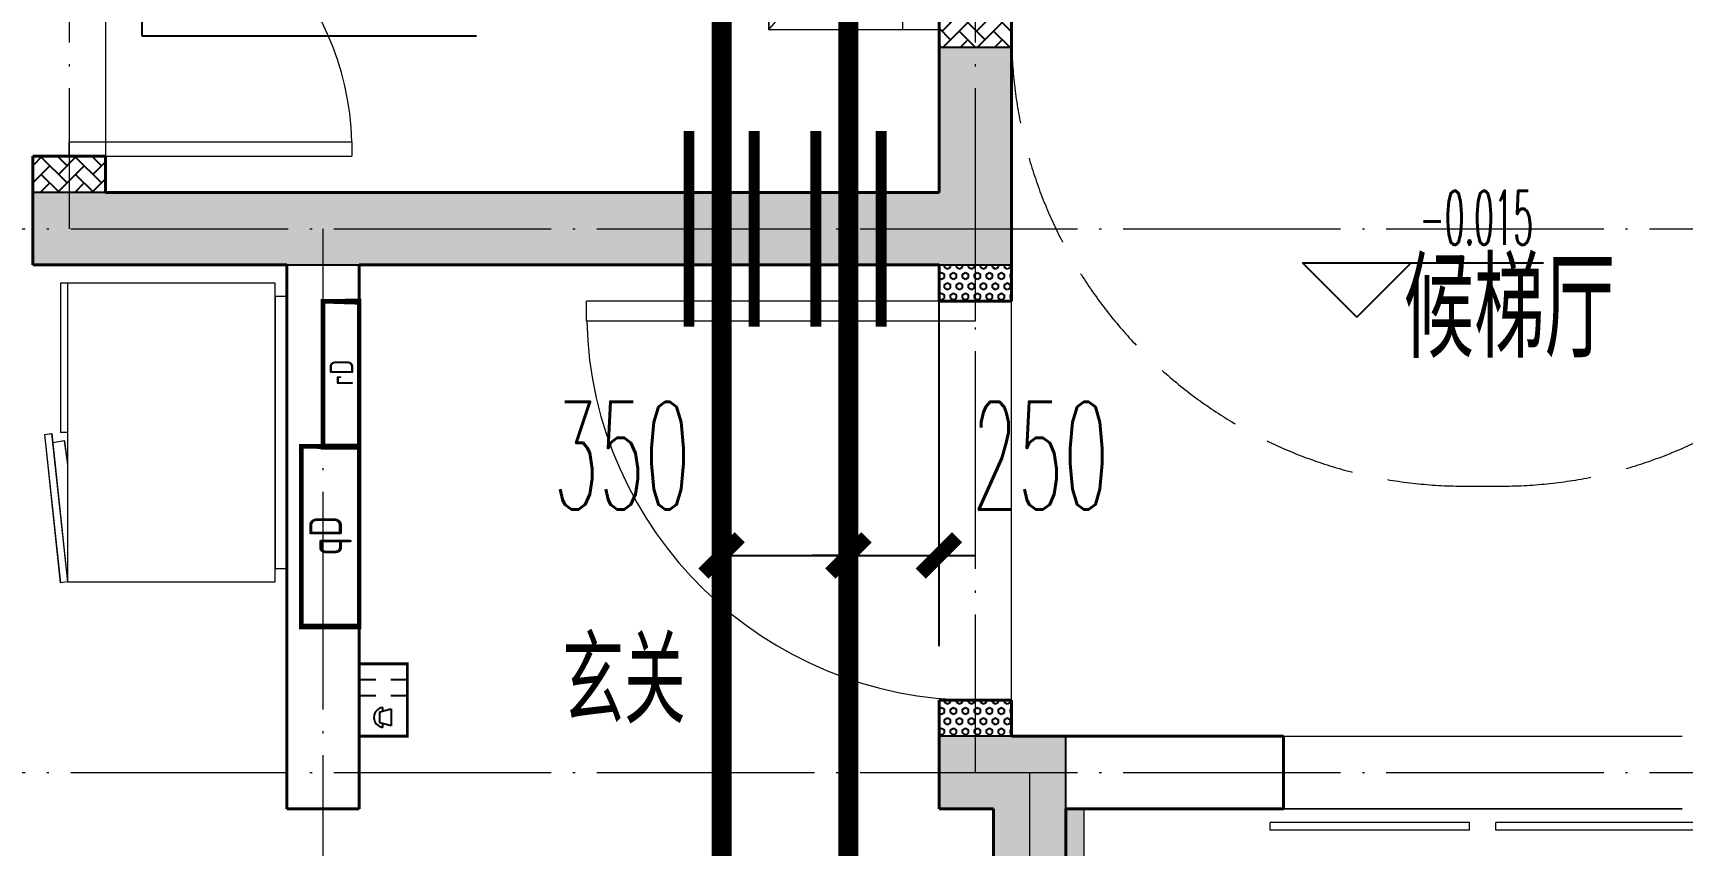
# Model space of a CAD drawing. Extents: x 27938 to 650306, y -92720 to 1524912.
# Drawn here: x 309217 to 313767, y 679357 to 681597 of the extents above; entities that cross this region are included whole.
import ezdxf
from ezdxf.enums import TextEntityAlignment as Align

# ---------------------------------------------------------------- set-up
doc = ezdxf.new("R2010")
doc.units = 0
doc.header["$LTSCALE"] = 1000
doc.header["$MEASUREMENT"] = 0
doc.linetypes.add('DASH', pattern=[0.35, 0.25, -0.1])
doc.linetypes.add('DOTE', pattern=[2.4200000000000004, 2, -0.2, 0.02, -0.2])
for name, color, linetype in [('AH-FURNITURE', 1, 'Continuous'), ('COLUMN', 9, 'Continuous'), ('DIM_ELEV', 3, 'Continuous'), ('DIM_餐饮排水', 3, 'Continuous'), ('EQUIP-安防', 3, 'Continuous'), ('IP-bath&kitchen-JOHNSON', 4, 'Continuous'), ('PIPE-餐饮排水', 41, 'P'), ('PUB_TEXT', 4, 'Continuous'), ('TWT_DIM', 3, 'Continuous'), ('VALVE_餐饮排水', 7, 'Continuous'), ('保温', 6, 'Continuous'), ('建筑-排气道', 9, 'Continuous')]:
    doc.layers.add(name, color=color, linetype=linetype)
for name, color, linetype, lineweight in [('DOTE', 19, 'DOTE', 9), ('EQUIP-消防', 3, 'Continuous', 20), ('LVTRY', 1, 'Continuous', 13), ('PUB_HATCH', 8, 'Continuous', 9), ('STAIR', 2, 'Continuous', 18), ('WALL', 9, 'Continuous', 40), ('WINDOW', 8, 'Continuous', 15), ('填充', 251, 'Continuous', 5), ('平面-空调预留孔', 173, 'Continuous', 15), ('立面-洞口示意', 152, 'Continuous', 13)]:
    doc.layers.add(name, color=color, linetype=linetype, lineweight=lineweight)
doc.styles.add('_TCH_DIM', font='SIMPLEX.shx', dxfattribs={"width": 0.6, "oblique": 10, "bigfont": 'hztxt.shx'})
doc.styles.add('_TCH_DIM_T3', font='SIMPLEX.shx', dxfattribs={"width": 0.4941176470588236, "bigfont": 'GBCBIG.shx'})
doc.styles.add('_TEL_DIM', font='SIMPLEX', dxfattribs={"width": 0.8, "height": 3.5, "bigfont": 'HZTXT'})
doc.styles.add('DIM_FONT', font='SIMPLEX.shx', dxfattribs={"width": 0.56})
doc.styles.get("Standard").update_dxf_attribs({"font": 'gbenor.shx', "bigfont": 'gbcbig.shx'})
doc.styles.add('房间名称', font='TSSDENG', dxfattribs={"width": 0.8, "bigfont": 'HZTXT'})
doc.linetypes.add('P', pattern='A,3,-0.2,["P",Standard,S=0.25,R=0,X=-0.1,Y=-0.115],-0.2', length=3.4)
doc.dimstyles.new('_TWT_ARCH&&100', dxfattribs={"dimtxt": 297.5, "dimasz": 100, "dimexe": 250, "dimexo": 300, "dimgap": 126.25, "dimtad": 1, "dimdec": 0, "dimzin": 0, "dimdsep": 46, "dimtxsty": '_TCH_DIM_T3', "dimblk": 'ARCHTICK', "dimcen": 0.09, "dimclrt": 7, "dimazin": 2, "dimtfac": 1, "dimtdec": 0, "dimtix": 1, "dimtmove": 2, "dimatfit": 3, "dimfxl": 1, "dimtolj": 1, "dimtzin": 0, "dimarcsym": 0})

# ---------------------------------------------------------------- blocks, each defined once
blk = doc.blocks.new('rtyg7uyhg')
at = {"layer": 'LVTRY', "color": 0}
for p, q in [((193590.3031336021, 45458.1133254503), (193590.3030643982, 45069.47696181395)), ((194234.6213208837, 45488.79502889935), (193620.9849572473, 45488.79513816872)), ((194265.3030643982, 45069.47684161765), (194265.3031336021, 45458.113205254)), ((193896.3984467548, 45429.87059594441), (193857.5823896687, 45326.26016876537)), ((193925.7802168131, 45440.40881343969), (193940.0533153456, 45432.16822680717)), ((193682.3485790417, 45406.97694542356), (193887.8216881326, 45406.97690883528)), ((193875.2965560293, 45316.03289288385), (193945.6178257855, 45401.45376218002)), ((194111.8940335871, 45406.97686893496), (194173.2576699507, 45406.97685800815)), ((193620.9848935069, 45130.84059271414), (193620.9849317512, 45345.61331998683)), ((193857.5823896687, 45326.26016876537), (193875.2965560293, 45316.03289288385)), ((194009.6212953876, 45345.61325078298), (194009.6212571432, 45130.84052351015)), ((194050.5303480524, 45130.84051622554), (194050.5303862967, 45345.61324349836)), ((194234.6212953876, 45345.61321071758), (194234.6212571432, 45130.84048344476)), ((193948.2576098526, 45069.47689807355), (193682.3485189436, 45069.47694542356)), ((194173.2576098526, 45069.47685800816), (194111.893973489, 45069.47686893508)), ((193620.9848771165, 45038.79513816872), (194234.621240753, 45038.79502889935))]:
    blk.add_line(p, q, dxfattribs=at)
for centre, radius in [((193866.4394935961, 45437.65873082454), 20.45454545454545), ((193989.1667663234, 45437.6587089707), 20.45454545454545), ((194070.9849481416, 45437.65869440146), 20.45454545454545), ((193815.3030944472, 45238.22692174855), 25.56818181818182), ((194137.4621853563, 45238.2268643822), 25.56818181818182)]:
    blk.add_circle(centre, radius, dxfattribs=at)
for centre, radius, start, end in [((193620.9849517839, 45458.11331998683), 30.68181818181818, 89.99998979807194, 179.9999897972382), ((194234.6213154203, 45458.11321071746), 30.68181818181818, 359.9999897972382, 89.99998979807194), ((193915.5529409315, 45422.69466753349), 20.45454545454545, 59.99998980057491, 159.4623117970261), ((193929.8260394641, 45414.45408090108), 20.45454545454545, 320.5376677968172, 59.99998980057491), ((193682.3485681149, 45345.61330905991), 61.36363636363636, 89.99998979807194, 179.9999897972382), ((193948.2576590239, 45345.6132617099), 61.36363636363636, 359.9999897972382, 89.99998979807194), ((194111.8940226603, 45345.61323257144), 61.36363636363636, 89.99998979807194, 179.9999897972382), ((194173.2576590239, 45345.6132216445), 61.36363636363636, 359.9999897972382, 89.99998979807194), ((193682.3485298705, 45130.84058178721), 61.36363636363636, 179.9999897972382, 269.9999897980719), ((193948.2576207797, 45130.8405344372), 61.36363636363636, 269.9999897980719, 359.9999897972382), ((194111.893984416, 45130.84050529861), 61.36363636363636, 179.9999897972382, 269.9999897980719), ((194173.2576207797, 45130.84049437181), 61.36363636363636, 269.9999897980719, 359.9999897972382), ((193620.9848825799, 45069.47695635049), 30.68181818181818, 179.9999897972382, 269.9999897980719), ((194234.6212462163, 45069.47684708112), 30.68181818181818, 269.9999897980719, 359.9999897972382)]:
    blk.add_arc(centre, radius, start, end, dxfattribs=at)
at = {"layer": 'LVTRY', "color": 0, "style": 'DIM_FONT', "width": 0.8, "flags": 9}
for tag in ['XSIZE', 'YSIZE']:
    blk.add_attdef(tag, (193927.8031388824, 45487.7665121054), '', height=0.5, rotation=89.99998979807198, dxfattribs=at)
blk = doc.blocks.new('A-Kitchen-7')
at = {"layer": 'LVTRY', "color": 0}
for p, q in [((-518.6581278588565, 779.725278688129), (-7.244008776673581, 834.3051076843403)), ((-3.585880917788018, 810.5855355854728), (-515, 756.005706589378)), ((-29.12075551546877, 766.9560861630598), (-35.20590834700852, 806.4126680237241)), ((-7.244008776673581, 834.3051076843403), (-3.585880917788018, 810.5855355854728)), ((-515, 756.005706589378), (-518.6581278588565, 779.725278688129)), ((515, 756.005706589378), (-515, 756.005706589378)), ((-515, 756.005706589378), (-515, 40)), ((-485.6368437646597, 760.5342107040924), (-484.9384396369278, 756.005706589378)), ((-29.12075551543967, 766.9560861630598), (-112.0975807690556, 756.005706589378)), ((515, 780), (-5.820766091346741e-11, 780)), ((0, 756.005706589378), (-5.820766091346741e-11, 780)), ((515, 756.005706589378), (515, 780)), ((515, 40), (515, 756.005706589378)), ((-515, 40), (515, 40))]:
    blk.add_line(p, q, dxfattribs=at)
blk.add_lwpolyline([(-468.9430810984049, 40), (-468.9430810984049, 0), (468.9430810984049, 0), (468.9430810984632, 40)], close=True, dxfattribs=at)
blk = doc.blocks.new('A$C60D053AF')
at = {"layer": 'AH-FURNITURE', "color": 0}
for p, q in [((232.5000007597264, -89.99999966996256), (128.2842720070621, -89.99999966996256)), ((192.50000075961, -70.99998518347275), (327.5735938884318, -70.99998518347275)), ((192.50000075961, -90.99998518347275), (327.5735938884318, -90.99998518347275)), ((355.8578651358839, -82.71571393602062), (384.1611659948248, -129.0190147949615)), ((232.5000007597264, -109.9999996698461), (128.2842720075278, -109.9999996699626)), ((245.0000007597264, -129.4999851834727), (245.0000007597264, -122.4999996698461)), ((265.0000007597264, -129.4999851834727), (265.0000007597264, -122.4999996698461)), ((341.7157295121578, -96.85784955974668), (370.0190303710988, -143.1611504186876)), ((255.0000007597264, -280.9999851834727), (255.0000007597264, -250.9999851834727)), ((393.0000007597264, -280.9999851834727), (393.0000007597264, -250.9999851834727)), ((255.0000007597264, -280.9999851834727), (393.0000007597264, -280.9999851834727))]:
    blk.add_line(p, q, dxfattribs=at)
for points in [[(170.00000075961, -67.99998518347275, 1), (170.00000075961, -93.99998518358916), (192.50000075961, -93.99998518347275), (192.50000075961, -67.99998518347275)], [(268.0000007597264, -122.4999996698461), (268.0000007597264, -106.9999996698461, 0.4142135623724265), (248.0000007597264, -86.99999966984615), (232.5000007597264, -86.99999966984615), (232.50000075961, -112.9999996698461), (242.0000007597264, -112.9999996698461), (242.0000007597264, -122.4999996698461)], [(234.0000007597264, -250.9999851834727), (414.0000007597264, -250.9999851834727, 0.4142135623730951), (424.0000007597264, -240.9999851834727), (424.0000007597264, -110.9999851834727, 0.4142135623730951), (414.0000007597264, -100.9999851834727), (234.0000007597264, -100.9999851834727, 0.4142135623730951), (224.0000007597264, -110.9999851834727), (224.0000007597264, -240.9999851834727, 0.4142135623730951)], [(242.0000007597264, -151.9999851834727, 1), (268.0000007597264, -151.9999851834727), (268.0000007597264, -129.4999851834727), (242.0000007597264, -129.4999851834727)], [(383.8076126043452, -161.1923733388539, 1), (402.192388915224, -142.8075970279751), (386.2824863384012, -126.8976944513852), (367.8977100276388, -145.282470762264)]]:
    blk.add_lwpolyline(points, format="xyb", close=True, dxfattribs=at)
for centre, radius in [((100.0000007598428, -99.99999967066105), 30), ((255.0000007597264, -151.9999851834727), 15), ((255.0000007597264, -151.9999851834727), 10), ((393.0000007597264, -151.9999851834727), 15), ((393.0000007597264, -151.9999851834727), 10)]:
    blk.add_circle(centre, radius, dxfattribs=at)
for radius in [40, 20]:
    blk.add_arc((327.5735938884318, -110.9999851834727), radius, 45, 90, dxfattribs=at)
blk = doc.blocks.new('FRSDFDGDGDRGDR')
at = {"layer": '平面-空调预留孔', "color": 0}
for p, q in [((699612.3179923807, 775043.9561356568), (699612.3179923807, 775441.1561356868)), ((699618.9179923869, 775447.756135683), (699746.3179923192, 775447.756135683)), ((699746.3179923192, 775447.756135683), (699746.3179923192, 775355.3561357355)), ((699719.9179922946, 775342.156135743), (699719.9179922946, 775142.9561356006)), ((699726.5179923008, 775348.7561357393), (699739.7179923131, 775348.7561357393)), ((699726.5179923008, 775136.3561356043), (699739.7179923131, 775136.3561356043)), ((699746.3179923192, 775129.7561356081), (699746.3179923192, 775037.3561356605)), ((699746.3179923192, 775037.3561356605), (699618.9179923869, 775037.3561356605))]:
    blk.add_line(p, q, dxfattribs=at)
blk.add_lwpolyline([(699766.1179923377, 775166.7161355871), (699792.5179923623, 775153.5161355946), (699792.5179923623, 775057.1561356493), (699766.1179923377, 775043.9561356568), (699766.1179923377, 775017.5561356718), (699618.9179923869, 775017.5561356718, -0.4142135623730951), (699592.5179923623, 775043.9561356568), (699592.5179923623, 775441.1561356868, -0.4142135623730951), (699618.9179923869, 775467.5561356718), (699766.1179923377, 775467.5561356718), (699766.1179923377, 775441.1561356868), (699792.5179923623, 775427.9561356943), (699792.5179923623, 775331.596135749), (699766.1179923377, 775318.3961357565)], format="xyb", close=True, dxfattribs=at)
for centre, radius in [((699739.7179923131, 775331.596135749), 10.55999999400228), ((699739.7179923131, 775243.1561357992), 15.83999999100342), ((699739.7179923131, 775153.5161355946), 10.55999999400228)]:
    blk.add_circle(centre, radius, dxfattribs=at)
for centre, radius, start, end in [((699618.917992382, 775441.1561356819), 6.600000001199078, 89.99999995997936, 179.9999999533093), ((699726.5179922959, 775342.1561357381), 6.600000001199078, 89.99999995997936, 179.9999999533093), ((699739.717992318, 775355.3561357405), 6.600000001206354, 269.9999999599793, 359.9999999533093), ((699726.5179922959, 775142.9561356056), 6.600000001199078, 180.0000000400206, 270.0000000533608), ((699739.717992318, 775129.7561356032), 6.600000001206354, 4.002063966804346e-08, 90.00000005336085), ((699618.917992382, 775043.9561356618), 6.600000001199078, 180.0000000400206, 270.0000000533608)]:
    blk.add_arc(centre, radius, start, end, dxfattribs=at)
blk = doc.blocks.new('*U41')
h = blk.add_hatch(color=0)
h.set_gradient(color1=(0, 0, 255), rotation=180, tint=1)
h.paths.add_polyline_path([(3.524958103184869e-15, -2.819966482547906e-15), (-6.350000000000009, -6.349999999999992), (-6.350000000000001, -2.159000000000014), (-15, -2.158999999999999), (-14.99999999999999, 2.159000000000044), (-6.349999999999993, 2.159000000000029), (-6.349999999999985, 6.350000000000009)])
at = {"color": 0, "linetype": 'Continuous'}
blk.add_lwpolyline([(3.524958103184869e-15, -2.819966482547906e-15), (-6.350000000000009, -6.349999999999992), (-6.350000000000001, -2.159000000000014), (-15, -2.158999999999999), (-14.99999999999999, 2.159000000000044), (-6.349999999999993, 2.159000000000029), (-6.349999999999985, 6.350000000000009)], close=True, dxfattribs=at)
blk = doc.blocks.new('sgrsefv')
at = {"layer": 'PUB_HATCH'}
blk.add_hatch(color=0, dxfattribs=at).paths.add_polyline_path([(1112933.294422049, 840916.328306399), (1112933.294422049, 840646.328306399), (1113073.294422049, 840646.328306399), (1113073.294422049, 840661.328306399), (1112968.294422049, 840661.328306399), (1112948.294422049, 840681.328306399), (1112948.294422049, 840881.328306399), (1112968.294422049, 840901.328306399), (1113288.294422049, 840901.328306399), (1113308.294422049, 840881.328306399), (1113308.294422049, 840681.328306399), (1113288.294422049, 840661.328306399), (1113183.294422049, 840661.328306399), (1113183.294422049, 840646.328306399), (1113323.294422049, 840646.328306399), (1113323.294422049, 840916.328306399)])
at = {"layer": 'LVTRY', "color": 0}
for p, q in [((1113073.294422049, 840661.328306399), (1113073.294422049, 840646.328306399)), ((1113183.294422049, 840661.328306399), (1113183.294422049, 840646.328306399))]:
    blk.add_line(p, q, dxfattribs=at)
for points in [[(1112918.294422049, 840931.328306399), (1113338.294422049, 840931.328306399), (1113338.294422049, 840631.328306399), (1112918.294422049, 840631.328306399)], [(1112933.294422049, 840916.328306399), (1113323.294422049, 840916.328306399), (1113323.294422049, 840646.328306399), (1112933.294422049, 840646.328306399)], [(1113288.294422049, 840661.328306399), (1112968.294422049, 840661.328306399), (1112948.294422049, 840681.328306399), (1112948.294422049, 840881.328306399), (1112968.294422049, 840901.328306399), (1113288.294422049, 840901.328306399), (1113308.294422049, 840881.328306399), (1113308.294422049, 840681.328306399), (1113288.294422049, 840661.328306399)]]:
    blk.add_lwpolyline(points, close=True, dxfattribs=at)
at = {"layer": '立面-洞口示意', "color": 0}
blk.add_lwpolyline([(1112918.294422049, 840931.328306399), (1113181.846359163, 840837.3789231421), (1113338.294422049, 840631.328306399)], dxfattribs=at)
at = {"layer": '建筑-排气道', "color": 8, "xscale": -5, "yscale": 5, "zscale": 5, "rotation": 270}
blk.add_blockref('*U41', (1113118.391369574, 840599.0160356248), dxfattribs=at)
blk = doc.blocks.new('GDGDGDRGDG')
at = {"layer": 'IP-bath&kitchen-JOHNSON', "color": 0}
blk.add_lwpolyline([(500282.4698888286, 526348.4609182415), (500282.4698888226, 526148.460918165), (500082.4698888143, 526148.460918165)], dxfattribs=at)
at = {"layer": 'LVTRY', "color": 0}
for p, q in [((502128.2005002745, 525055.5051710735), (501912.2603992091, 525298.4609044121)), ((502382.4698858317, 525298.4609044121), (501912.2603992091, 525298.4609044121)), ((501912.2603992091, 525298.4609044121), (501912.2603992091, 524398.4609044121)), ((502282.4698858315, 524398.4609044121), (502282.4698858315, 525298.4609044121)), ((501962.4698858317, 524488.4609044121), (501962.4698858317, 525208.4609044121)), ((501972.4698858317, 525218.4609044121), (502372.4698858317, 525218.4609044122)), ((502282.4698858315, 525208.4609044122), (502282.4698858312, 524488.4609044121)), ((502042.4698858317, 525168.4609044122), (502042.4698858317, 524958.4609044122)), ((502047.4698858317, 525168.4609044122), (502047.4698858317, 524958.4609044122)), ((502337.4698858317, 525178.4609044123), (502052.4698858317, 525178.4609044122)), ((502337.4698858317, 525173.4609044123), (502052.4698858317, 525173.4609044122)), ((502092.7198858312, 525198.4609044123), (502092.7198858312, 525108.4609044122)), ((502097.2198858312, 525198.4609044123), (502092.7198858312, 525198.4609044123)), ((502097.2198858312, 525108.4609044122), (502097.2198858312, 525198.4609044123)), ((502242.4698858315, 524958.4609044122), (502242.4698858315, 525168.4609044123)), ((502247.4698858315, 524958.4609044122), (502247.4698858315, 525168.4609044123)), ((502092.7198858312, 525108.4609044122), (502097.2198858312, 525108.4609044122)), ((502022.4698858319, 525065.7109044124), (502149.9698858319, 525065.7109044124)), ((502022.4698858319, 525061.2109044124), (502022.4698858319, 525065.7109044124)), ((502149.9698858319, 525061.2109044124), (502022.4698858319, 525061.2109044124)), ((502382.4698858317, 525055.5051710735), (502128.2005002745, 525055.5051710735)), ((502128.2005002745, 525055.5051710735), (502128.2005002745, 524640.4066281962)), ((502267.4698858312, 525065.7109044124), (502139.9698858312, 525065.7109044124)), ((502139.9698858312, 525065.7109044124), (502139.9698858312, 525061.2109044124)), ((502139.9698858312, 525061.2109044124), (502267.4698858312, 525061.2109044124)), ((502149.9698858319, 525065.7109044124), (502149.9698858319, 525061.2109044124)), ((502267.4698858312, 525061.2109044124), (502267.4698858312, 525065.7109044124)), ((502282.4698858315, 524640.4066281962), (502282.4698858315, 525055.5051710735)), ((502092.7198858312, 524928.4609044121), (502092.7198858312, 525018.4609044122)), ((502092.7198858312, 525018.4609044122), (502097.2198858312, 525018.4609044122)), ((502097.2198858312, 525018.4609044122), (502097.2198858312, 524928.4609044121)), ((502052.4698858317, 524953.4609044122), (502337.4698858317, 524953.4609044122)), ((502052.4698858317, 524948.4609044122), (502337.4698858317, 524948.4609044122)), ((501983.0730822186, 524898.4609044121), (502021.8666894461, 524898.4609044121)), ((502002.4698858317, 524879.064100799), (502002.4698858317, 524917.8577080265)), ((502097.2198858312, 524928.4609044121), (502092.7198858312, 524928.4609044121)), ((501983.0730822186, 524798.4609044121), (502021.8666894461, 524798.4609044121)), ((502002.4698858317, 524779.064100799), (502002.4698858317, 524817.8577080265)), ((502092.7198858312, 524768.4609044121), (502092.7198858312, 524678.4609044121)), ((502097.2198858312, 524768.4609044121), (502092.7198858312, 524768.4609044121)), ((502097.2198858312, 524678.4609044121), (502097.2198858312, 524768.4609044121)), ((502042.4698858317, 524528.4609044121), (502042.4698858317, 524738.4609044121)), ((502047.4698858317, 524528.4609044121), (502047.4698858317, 524738.4609044121)), ((502052.4698858317, 524748.4609044121), (502337.4698858317, 524748.4609044121)), ((502052.4698858317, 524743.4609044121), (502337.4698858317, 524743.4609044121)), ((502242.4698858315, 524738.4609044121), (502242.4698858315, 524528.460904412)), ((502247.4698858315, 524738.4609044121), (502247.4698858315, 524528.460904412)), ((502092.7198858312, 524678.4609044121), (502097.2198858312, 524678.4609044121)), ((501912.2603992091, 524398.4609044121), (502128.2005002745, 524640.4066281962)), ((502149.9698858319, 524635.7109044119), (502022.4698858319, 524635.7109044119)), ((502022.4698858319, 524635.7109044119), (502022.4698858319, 524631.2109044119)), ((502022.4698858319, 524631.2109044119), (502149.9698858319, 524631.2109044119)), ((502128.2005002745, 524640.4066281962), (502382.4698858317, 524640.4066281962)), ((502139.9698858312, 524631.2109044119), (502139.9698858312, 524635.7109044119)), ((502139.9698858312, 524635.7109044119), (502267.4698858312, 524635.7109044119)), ((502267.4698858312, 524631.2109044119), (502139.9698858312, 524631.2109044119)), ((502149.9698858319, 524631.2109044119), (502149.9698858319, 524635.7109044119)), ((502267.4698858312, 524635.7109044119), (502267.4698858312, 524631.2109044119)), ((502092.7198858312, 524498.4609044121), (502092.7198858312, 524588.4609044121)), ((502092.7198858312, 524588.4609044121), (502097.2198858312, 524588.4609044121)), ((502097.2198858312, 524588.4609044121), (502097.2198858312, 524498.4609044121)), ((502337.4698858317, 524523.460904412), (502052.4698858317, 524523.4609044121)), ((502337.4698858317, 524518.460904412), (502052.4698858317, 524518.4609044121)), ((502097.2198858312, 524498.4609044121), (502092.7198858312, 524498.4609044121)), ((502372.4698858315, 524478.4609044121), (501972.4698858317, 524478.4609044121)), ((501912.2603992091, 524398.4609044121), (502382.4698858317, 524398.4609044121))]:
    blk.add_line(p, q, dxfattribs=at)
blk.add_lwpolyline([(501782.4698858307, 523948.4609176648), (501782.4698858315, 525748.4608911595), (500082.3728921729, 525748.4610990545)], dxfattribs=at)
for centre, radius in [((502194.9698858317, 525063.4609044122), 29.7), ((502194.9698858317, 525063.4609044122), 11.7), ((502002.4698858317, 524898.4609044121), 16.99680361435897), ((502002.4698858317, 524798.4609044121), 16.99680361435897), ((502194.9698858317, 524633.4609044121), 29.7), ((502194.9698858317, 524633.4609044121), 11.7)]:
    blk.add_circle(centre, radius, dxfattribs=at)
for centre, radius, start, end in [((501972.4698858317, 525208.4609044121), 10, 90, 180), ((502272.4698858315, 525208.4609044122), 10, 0, 90), ((502052.4698858317, 525168.4609044122), 10, 90, 180), ((502052.4698858317, 525168.4609044122), 5, 90, 180), ((502237.4698858315, 525168.4609044123), 10, 0, 90), ((502237.4698858315, 525168.4609044123), 5, 0, 90), ((502094.9698858315, 525063.4609044122), 56.7, 2.274239183980156, 87.72576081582116), ((502094.9698858315, 525063.4609044122), 52.2, 2.470411041434378, 87.52958895834998), ((502194.9698858317, 525063.4609044122), 56.7, 92.27423918417882, 177.7257608160198), ((502194.9698858317, 525063.4609044122), 52.2, 92.47041104165004, 177.5295889585656), ((502094.9698858315, 525063.4609044122), 56.7, 272.2742391841789, 357.7257608160198), ((502094.9698858315, 525063.4609044122), 52.2, 272.47041104165, 357.5295889585657), ((502194.9698858317, 525063.4609044122), 56.7, 182.2742391839801, 267.7257608158212), ((502194.9698858317, 525063.4609044122), 52.2, 182.4704110414343, 267.52958895835), ((502052.4698858317, 524958.4609044122), 10, 180, 270), ((502052.4698858317, 524958.4609044122), 5, 180, 270), ((502237.4698858315, 524958.4609044122), 5, 270, 0), ((502237.4698858315, 524958.4609044122), 10, 270, 0), ((502052.4698858317, 524738.4609044121), 10, 90, 180), ((502052.4698858317, 524738.4609044121), 5, 90, 180), ((502237.4698858315, 524738.4609044121), 10, 0, 90), ((502237.4698858315, 524738.4609044121), 5, 0, 90), ((502094.9698858315, 524633.4609044121), 56.7, 2.274239183980156, 87.72576081582116), ((502094.9698858315, 524633.4609044121), 52.2, 2.470411041434378, 87.52958895834998), ((502194.9698858317, 524633.4609044121), 56.7, 92.27423918417882, 177.7257608160198), ((502194.9698858317, 524633.4609044121), 52.2, 92.47041104165004, 177.5295889585656), ((502094.9698858315, 524633.4609044121), 56.7, 272.2742391841789, 357.7257608160198), ((502094.9698858315, 524633.4609044121), 52.2, 272.47041104165, 357.5295889585657), ((502194.9698858317, 524633.4609044121), 56.7, 182.2742391839801, 267.7257608158212), ((502194.9698858317, 524633.4609044121), 52.2, 182.4704110414343, 267.52958895835), ((502052.4698858317, 524528.4609044121), 10, 180, 270), ((502052.4698858317, 524528.4609044121), 5, 180, 270), ((502237.4698858315, 524528.460904412), 5, 270, 0), ((502237.4698858315, 524528.460904412), 10, 270, 0), ((501972.4698858317, 524488.4609044121), 10, 180, 270), ((502272.4698858312, 524488.4609044121), 10, 270, 0)]:
    blk.add_arc(centre, radius, start, end, dxfattribs=at)
at = {"color": 8, "xscale": -1}
for name, p in [('sgrsefv', (1615300.764307892, -314582.8679974646)), ('rtyg7uyhg', (694947.7729906696, 480759.6658345199)), ('FRSDFDGDGDRGDR', (1199874.987881154, -249369.0952173925))]:
    blk.add_blockref(name, p, dxfattribs=at)
at = {"color": 8, "rotation": 270}
blk.add_blockref('A$C60D053AF', (501962.4698858433, 526348.4603089065), dxfattribs=at)
at = {"layer": 'LVTRY', "color": 8, "extrusion": (0, 0, -1), "xscale": -0.7999999999883585, "yscale": 0.7999999999883585, "zscale": -0.7999999999883585, "rotation": 270}
blk.add_blockref('A-Kitchen-7', (-500582.4698887609, 523286.4609181132), dxfattribs=at)
blk = doc.blocks.new('gdfgdgdgr')
at = {"layer": 'PUB_HATCH'}
for points in [[(517077.577763127, 527813.8539175214), (517077.5777631725, 528413.8545834351), (516877.5777631487, 528413.8545834351), (516877.577763127, 528013.8539175214), (514377.5800393935, 528013.8539224754), (514377.5800393935, 527813.8539224755)], [(517227.5759559574, 526513.8533125934), (516877.5759551849, 526513.8530673019), (516877.5759551849, 526313.8530673019), (517027.5759559574, 526313.8533125934), (517027.5759547681, 524213.8572179268), (517427.5759547681, 524213.8572179268), (517427.5759547681, 524413.8572179268), (517227.5759549004, 524413.8572179268)]]:
    blk.add_hatch(color=256, dxfattribs=at).paths.add_polyline_path(points)
at = {"layer": 'COLUMN', "color": 8}
for p, q in [((517077.5777631725, 528413.8545834351), (516877.5777631487, 528413.8545834351)), ((516877.5777631487, 528413.8545834351), (516877.577763127, 528013.8539175214)), ((517077.577763127, 527813.8539175214), (517077.5777631725, 528413.8545834351)), ((516877.577763127, 528013.8539175214), (514377.5800393935, 528013.8539224754)), ((514377.5800393935, 528013.8539224754), (514377.5800393935, 527813.8539224755)), ((514377.5800393935, 527813.8539224755), (517077.577763127, 527813.8539175214)), ((517227.5759559574, 526513.8533125934), (516877.5759551849, 526513.8530673019)), ((516877.5759551849, 526513.8530673019), (516877.5759551849, 526313.8530673019)), ((517227.5759549004, 524413.8572179268), (517227.5759559574, 526513.8533125934)), ((516877.5759551849, 526313.8530673019), (517027.5759559574, 526313.8533125934)), ((517027.5759559574, 526313.8533125934), (517027.5759547681, 524213.8572179268))]:
    blk.add_line(p, q, dxfattribs=at)
blk = doc.blocks.new('A$C263B1184')
at = {"layer": '保温', "linetype": 'ByBlock', "ltscale": 10}
h = blk.add_hatch(dxfattribs=at)
h.set_pattern_fill('AR-HBONE', color=251, scale=55)
h.set_pattern_definition([(45, (-503782.4698887531, -516048.4609178798), (0, 47.41575231924514), [100.584, -33.528]), (135, (-503758.7620287531, -516024.7530578797), (3.05311331771918e-15, 47.41575231924513), [100.584, -33.528])])
h.paths.add_polyline_path([(1399.901053234527, 8299.999897828966), (1399.901094640838, 8999.999290105829), (1599.901078331633, 8999.999486750748), (1599.901036925323, 8300.00009447377)])
h = blk.add_hatch(dxfattribs=at)
h.set_pattern_fill('AR-HBONE', color=251, scale=55)
h.set_pattern_definition([(45, (-1012960.294779111, -343660.6615687997), (0, 47.41575231924514), [100.584, -33.528]), (135, (-1012936.586919111, -343636.9537087997), (3.05311331771918e-15, 47.41575231924513), [100.584, -33.528])])
h.paths.add_polyline_path([(3899.901048344851, 7899.999902584299), (3899.901093813416, 7999.999899624672), (4099.901077504212, 8000.000096269592), (4099.901032035646, 7900.000099229219)])
at = {"layer": '保温', "linetype": 'Continuous', "ltscale": 10}
h = blk.add_hatch(dxfattribs=at)
h.set_pattern_fill('HEX', color=251, scale=10, angle=90, style=0)
h.set_pattern_definition([(90, (-503782.4698853028, -517398.4603122922), (-16.49778, 1.010197673501861e-15), [9.525, -19.05]), (210, (-503782.4698853028, -517398.4603122922), (8.248889999999996, -14.28749658604684), [9.525, -19.05]), (150, (-503782.4698853028, -517388.9353122922), (-8.248890000000003, -14.28749658604684), [9.525, -19.05])])
h.paths.add_polyline_path([(1399.901050500281, 7599.999898202543), (1399.901091190521, 7699.999895693327), (1599.901074881316, 7700.000092338363), (1599.901034191076, 7600.000094847346)])
h = blk.add_hatch(dxfattribs=at)
h.set_pattern_fill('HEX', color=251, scale=10, angle=90, style=0)
h.set_pattern_definition([(90, (-503782.4698840767, -518598.460312426), (-16.49778, 1.010197673501861e-15), [9.525, -19.05]), (210, (-503782.4698840767, -518598.460312426), (8.248889999999996, -14.28749658604684), [9.525, -19.05]), (150, (-503782.4698840767, -518588.935312426), (-8.248890000000003, -14.28749658604684), [9.525, -19.05])])
h.paths.add_polyline_path([(1400.000006176066, 6399.999117761559), (1399.901089964493, 6499.999895559682), (1599.901073655288, 6500.000092204486), (1599.999989866861, 6399.999314406363)])
blk = doc.blocks.new('GDRDADWDAD')
at = {"layer": 'DOTE', "linetype": 'DOTE', "ltscale": 0.3}
for p, q in [((309316.578702472, 690157.171784628), (309316.5787024723, 681057.171776701)), ((311816.5787044539, 690157.171784628), (311816.5787044542, 679557.171776904)), ((270116.5787024705, 681057.1717767005), (328916.5787024746, 681057.1717767011)), ((310016.578702473, 681057.1717767005), (310016.5787024732, 671157.1717769038)), ((270116.5787024704, 679557.171776904), (328916.5787024746, 679557.171776904)), ((311966.5787044544, 679557.171776904), (311966.5787044544, 677457.1717768572))]:
    blk.add_line(p, q, dxfattribs=at)
blk = doc.blocks.new('$equip$00002628')
at = {"color": 0, "linetype": 'Continuous'}
for p, q in [((-0.624999999998181, 0.4150000000045111), (0.625000000001819, 0.4150000000045111)), ((-0.624999999998181, -0.4150000000045111), (-0.624999999998181, 0.4150000000045111)), ((0.07074779736467462, 0.1292446097322681), (0.07074779736467462, 0.4150000000045111)), ((0.3500291924156045, 0.1292446097322681), (0.3500291924156045, 0.4150000000045111)), ((0.625000000001819, 0.4150000000045111), (0.625000000001819, -0.4150000000045111)), ((-0.4717313354612998, 0.009603462141967611), (-0.4090194958534994, 0.009603462141967611)), ((-0.4457289298279647, -0.1375965378647379), (-0.3945289298262651, 0.05760346212991863)), ((-0.3945289298262651, 0.05760346212991863), (-0.3945289298262651, 0.05760346212991863)), ((-0.3945289298262651, 0.05760346212991863), (-0.2057289298081741, 0.05760346212991863)), ((-0.2057289298081741, 0.05760346212991863), (-0.1545289298064745, -0.1375965378647379)), ((-0.1912383637663879, 0.009603462141967611), (-0.1285265242022433, 0.009603462141967611)), ((-0.1545289298064745, -0.1375965378647379), (-0.4457289298279647, -0.1375965378647379)), ((0.07074779736467462, -0.4150000000045111), (0.07074779736467462, -0.1292446097468201)), ((0.3500291924156045, -0.4150000000045111), (0.3500291924156045, -0.1292446097468201)), ((0.625000000001819, -0.4150000000045111), (-0.624999999998181, -0.4150000000045111))]:
    blk.add_line(p, q, dxfattribs=at)
at = {"color": 0, "const_width": 0.05}
blk.add_lwpolyline([(-0.624999999998181, 0.4150000000045111), (0.625000000001819, 0.4150000000045111), (0.625000000001819, -0.4150000000045111), (-0.624999999998181, -0.4150000000045111), (-0.624999999998181, 0.4150000000045111), (0.625000000001819, 0.4150000000045111)], dxfattribs=at)
at = {"color": 0, "linetype": 'Continuous'}
blk.add_arc((-0.3001289298244956, -0.01143547351603047), 0.1728873113639825, 6.989740462788838, 173.0102595372112, dxfattribs=at)
at = {"color": 0}
for p in [(1.818989403545856e-12, 0.4150000000045111), (-0.624999999998181, 0), (0.625000000001819, -3.637978807091713e-12), (1.818989403545856e-12, -0.4150000000045111)]:
    blk.add_point(p, dxfattribs=at)
at = {"color": 0, "style": '_TEL_DIM', "flags": 1}
blk.add_attdef('A', text='', height=2.5e-05, dxfattribs=at).set_placement((1.818989403545856e-12, 0), align=Align.MIDDLE_CENTER)
blk = doc.blocks.new('GDGRDGDRGDFD')
at = {"layer": 'EQUIP-消防', "color": 0, "const_width": 12.82051282052028}
blk.add_lwpolyline([(136866.5605577994, 335507.811971089), (136366.5605577994, 335507.8119710906), (136366.5605577991, 335347.8119710904), (136866.5605577991, 335347.8119710888)], close=True, dxfattribs=at)
at = {"layer": 'PUB_TEXT', "color": 0, "style": '房间名称', "width": 0.8}
blk.add_text('qD', height=90, dxfattribs=at).set_placement((136565.0499633249, 335395.5346836653))
blk = doc.blocks.new('FSFSFSFSEG')
at = {"layer": 'EQUIP-消防', "color": 0, "const_width": 12.82051282052028}
blk.add_lwpolyline([(136866.5605577994, 335152.5449090759), (136466.5605577994, 335152.5449090774), (136466.5605577991, 335052.5449090772), (136866.5605577991, 335052.5449090757)], close=True, dxfattribs=at)
at = {"layer": 'PUB_TEXT', "color": 0, "style": '房间名称', "width": 0.8}
blk.add_text('rD', height=64.8, dxfattribs=at).set_placement((136633.7425204425, 335069.0046025831))
blk = doc.blocks.new('HFHFHTFCD')
at = {"color": 8, "rotation": 90}
for name, p in [('FSFSFSFSEG', (645169.1246460081, 235157.1646164444)), ('GDGRDGDRGDFD', (645464.3927424778, 234757.1646164444))]:
    blk.add_blockref(name, p, dxfattribs=at)
at = {"layer": 'EQUIP-安防', "color": 8, "xscale": 160, "yscale": 160, "zscale": 160, "rotation": 90}
blk.add_blockref('$equip$00002628', (310182.9797369316, 370923.7251742432), dxfattribs=at)
blk = doc.blocks.new('_ArchTick')
at = {"color": 0, "linetype": 'ByBlock', "const_width": 0.4}
blk.add_lwpolyline([(-0.5, -0.5), (0.5, 0.5)], dxfattribs=at)
blk = doc.blocks.new('*D225')
at = {"layer": 'Defpoints', "color": 0}
for p in [(311116.6404788439, 681157.1717688992), (311466.6404918625, 681157.1717734507), (311466.6404918625, 680156.0705234103)]:
    blk.add_point(p, dxfattribs=at)
at = {"layer": 'TWT_DIM', "color": 0, "lineweight": -2}
for p, q in [((311116.6404788439, 680857.1717688992), (311116.6404788439, 679906.0705234103)), ((311466.6404918625, 680857.1717734507), (311466.6404918625, 679906.0705234103)), ((311116.6404788439, 680156.0705234103), (311466.6404918625, 680156.0705234103))]:
    blk.add_line(p, q, dxfattribs=at)
at = {"layer": 'TWT_DIM', "color": 0, "lineweight": -2, "xscale": 100, "yscale": 100, "zscale": 100, "rotation": 180}
blk.add_blockref('_ArchTick', (311116.6404788439, 680156.0705234103), dxfattribs=at)
at = {"layer": 'TWT_DIM', "color": 0, "lineweight": -2, "xscale": 100, "yscale": 100, "zscale": 100}
blk.add_blockref('_ArchTick', (311466.6404918625, 680156.0705234103), dxfattribs=at)
at = {"layer": 'TWT_DIM', "color": 7, "insert": (310841.4037121461, 680431.0705175555), "char_height": 297.5, "attachment_point": 5, "style": '_TCH_DIM_T3'}
blk.add_mtext('\\A1;350', dxfattribs=at)
blk = doc.blocks.new('*D226')
at = {"layer": 'Defpoints', "color": 0}
for p in [(311466.6404918625, 681157.1717734507), (311716.3865593462, 681157.1717766984), (311716.3865593462, 680156.07052731)]:
    blk.add_point(p, dxfattribs=at)
at = {"layer": 'TWT_DIM', "color": 0, "lineweight": -2}
for p, q in [((311466.6404918625, 680857.1717734507), (311466.6404918625, 679906.07052731)), ((311716.3865593462, 680857.1717766984), (311716.3865593462, 679906.07052731)), ((311466.6404918625, 680156.07052731), (311366.6404918625, 680156.07052731)), ((311466.6404918625, 680156.07052731), (311716.3865593462, 680156.07052731)), ((311716.3865593462, 680156.07052731), (311816.3865593462, 680156.07052731))]:
    blk.add_line(p, q, dxfattribs=at)
at = {"layer": 'TWT_DIM', "color": 0, "lineweight": -2, "xscale": 100, "yscale": 100, "zscale": 100}
blk.add_blockref('_ArchTick', (311466.6404918625, 680156.07052731), dxfattribs=at)
at = {"layer": 'TWT_DIM', "color": 0, "lineweight": -2, "xscale": 100, "yscale": 100, "zscale": 100, "rotation": 180}
blk.add_blockref('_ArchTick', (311716.3865593462, 680156.07052731), dxfattribs=at)
at = {"layer": 'TWT_DIM', "color": 7, "insert": (311996.6192760489, 680431.0705325782), "char_height": 297.5, "attachment_point": 5, "style": '_TCH_DIM_T3'}
blk.add_mtext('\\A1;250', dxfattribs=at)
blk = doc.blocks.new('$DORLIB2D$00000127')
at = {"color": 0}
for points in [[(-0.5333333333328483, 0.7948983154366971), (-0.5333333333328483, 0.690405644187237)], [(-0.03333333333284827, 0.7948983154366971), (-0.5333333333328483, 0.7948983154366971)], [(-0.03333333333284827, 0.7948983154366971), (-0.03333333333284827, 0.690405644187237)], [(0.5333333333328483, 0.7948983154366971), (0.03333333333284827, 0.7948983154366971)], [(0.03333333333284827, 0.7948983154366971), (0.03333333333284827, 0.690405644187237)], [(0.5333333333328483, 0.7948983154366971), (0.5333333333328483, 0.690405644187237)], [(-0.03333333333284827, 0.690405644187237), (-0.5333333333328483, 0.690405644187237)], [(0.5333333333328483, 0.690405644187237), (0.03333333333284827, 0.690405644187237)], [(0.5, 0.4999999999999858), (-0.5, 0.4999999999999858)]]:
    blk.add_lwpolyline(points, dxfattribs=at)
blk = doc.blocks.new('$DorLib2D$00000001')
for p, q in [((0.45, 0.9750000000000001), (0.5000000000000002, 0.9750000000000001)), ((0.45, 0), (0.45, 0.9750000000000001)), ((0.5, 0), (0.5, 0.9750000000000001)), ((0.5, 0), (0.45, 0))]:
    blk.add_line(p, q)
at = {"lineweight": 13}
blk.add_arc((0.475, 0), 0.975, 91.4692835813538, 180, dxfattribs=at)
blk = doc.blocks.new('$VALVE$00000533')
at = {"ltscale": 0.5, "const_width": 25}
for points in [[(-225, 74.99999999999997), (225, 74.99999999999997)], [(-225, -75.00000000000003), (225, -75.00000000000003)]]:
    blk.add_lwpolyline(points, dxfattribs=at)

msp = doc.modelspace()

# ---------------------------------------------------------------- hatches: boundary and pattern name
at = {"layer": '填充'}
h = msp.add_hatch(dxfattribs=at)
h.set_pattern_fill('隔热材料02', color=8, scale=100, style=0)
h.set_pattern_definition([(0, (-888391.8186264739, 68818.54097315948), (0, 50), []), (0, (-888391.8186264739, 68835.20747315953), (0, 50), []), (270, (-888348.0771264739, 68843.83872315951), (50, -9.184850993605149e-15), [5.01775, -44.98225]), (270, (-888385.5358764739, 68843.83872315951), (50, -9.184850993605149e-15), [5.01775, -44.98225]), (90, (-888360.0241264738, 68809.90972315951), (-50, 3.061616997868383e-15), [5.01775, -44.98225]), (90, (-888373.589126474, 68809.90972315951), (-50, 3.061616997868383e-15), [5.01775, -44.98225]), (180, (-888341.7943764739, 68801.87422315951), (-6.123233995736766e-15, -50), [50.02425, 0.02425]), (135, (-888355.7516264739, 68804.38297315955), (2.775557561562891e-15, 49.99987405109137), [4.268000000000001, -66.44274999999999]), (116.56505, (-888308.7696264738, 68807.40097315947), (0.0001128305918363104, 49.99993342107836), [2.804999999999998, -108.9984999999999]), (116.56505, (-888358.7696264738, 68807.40097315947), (0.0001128305918363104, 49.99993342107836), [2.804999999999998, -108.9984999999999]), (153.43495, (-888300.7341264738, 68801.87422315951), (-0.0001128305918057793, 49.99993342107837), [5.609999999999999, -106.1935]), (153.43495, (-888350.7341264738, 68801.87422315951), (-0.0001128305918057793, 49.99993342107837), [5.609999999999999, -106.1935]), (63.43495000000001, (-888310.0241264738, 68814.9274731595), (-0.0001128305918307593, 49.99993342107837), [26.714, -85.0895]), (63.43495000000001, (-888360.0241264738, 68814.9274731595), (-0.0001128305918307593, 49.99993342107837), [26.714, -85.0895]), (116.56505, (-888298.0771264739, 68843.83872315951), (0.0001128305918363104, 49.99993342107836), [2.804999999999998, -108.9984999999999]), (116.56505, (-888348.0771264739, 68843.83872315951), (0.0001128305918363104, 49.99993342107836), [2.804999999999998, -108.9984999999999]), (135, (-888349.3316264739, 68846.34747315955), (2.775557561562891e-15, 49.99987405109137), [4.268000000000001, -66.44274999999999]), (153.43495, (-888302.3496264738, 68849.36547315947), (-0.0001128305918057793, 49.99993342107837), [5.609999999999999, -106.1935]), (153.43495, (-888352.3496264738, 68849.36547315947), (-0.0001128305918057793, 49.99993342107837), [5.609999999999999, -106.1935]), (45, (-888384.2813764738, 68846.34747315955), (0, 49.99987405109137), [4.268000000000001, -66.44274999999999]), (63.43495000000001, (-888335.5358764739, 68843.83872315951), (-0.0001128305918307593, 49.99993342107837), [2.805, -108.9985]), (63.43495000000001, (-888385.5358764739, 68843.83872315951), (-0.0001128305918307593, 49.99993342107837), [2.805, -108.9985]), (26.56505, (-888331.263626474, 68849.36547315947), (0.0001128305918307593, 49.99993342107837), [5.609999999999999, -106.1935]), (26.56505, (-888381.263626474, 68849.36547315947), (0.0001128305918307593, 49.99993342107837), [5.609999999999999, -106.1935]), (116.56505, (-888323.589126474, 68814.9274731595), (0.0001128305918363104, 49.99993342107836), [26.71399999999998, -85.08949999999994]), (116.56505, (-888373.589126474, 68814.9274731595), (0.0001128305918363104, 49.99993342107836), [26.71399999999998, -85.08949999999994]), (45, (-888377.8613764739, 68804.38297315955), (0, 49.99987405109137), [4.268000000000001, -66.44274999999999]), (63.43495000000001, (-888324.843376474, 68807.40097315947), (-0.0001128305918307593, 49.99993342107837), [2.805, -108.9985]), (63.43495000000001, (-888374.843376474, 68807.40097315947), (-0.0001128305918307593, 49.99993342107837), [2.805, -108.9985]), (26.56505, (-888332.8791264738, 68801.87422315951), (0.0001128305918307593, 49.99993342107837), [5.609999999999999, -106.1935]), (26.56505, (-888382.8791264738, 68801.87422315951), (0.0001128305918307593, 49.99993342107837), [5.609999999999999, -106.1935])])
h.paths.add_polyline_path([(312116.5787023868, 679457.1717768752), (312066.5787023868, 679457.1717768735), (312066.5787024549, 677557.1717768534), (314366.5787024647, 677557.1717768715), (314366.5787024908, 679457.1717768749), (314316.5787024908, 679457.1717768741), (314316.5787024653, 677607.1717768686), (312116.5787024532, 677607.1717768539)])

# ---------------------------------------------------------------- linework, layer by layer
at = {"layer": 'DIM_ELEV', "color": 8}
for p, q in [((312869.2103470232, 680812.9975559423), (312719.2103470232, 680962.9975559423)), ((312719.2103470232, 680962.9975559423), (313384.1308195347, 680962.9975559423)), ((312869.2103470232, 680812.9975559423), (313019.2103470232, 680962.9975559423))]:
    msp.add_line(p, q, dxfattribs=at)
at = {"layer": 'DIM_餐饮排水'}
for p, q in [((309516.6398894863, 683457.1717769029), (309516.6398894863, 681589.6222416156)), ((309516.6398894863, 681589.6222416156), (310440.2075241667, 681589.6222416156))]:
    msp.add_line(p, q, dxfattribs=at)
at = {"layer": 'PIPE-餐饮排水', "const_width": 55.00000000000001}
for points in [[(311466.6404918625, 682307.1717768955), (311466.6404918625, 672703.9843349088)], [(311116.6404918625, 681857.1717769047), (311116.6404918625, 672080.2533799293)]]:
    msp.add_lwpolyline(points, dxfattribs=at)
at = {"layer": 'STAIR', "color": 8, "linetype": 'DASH'}
msp.add_lwpolyline([(311916.5787022748, 681597.1772519774, 0.4142135623699036), (313166.5787022748, 680347.1772519909), (313266.5787022868, 680347.1772519909, 0.4142135623699035), (314516.5787022868, 681597.1772519774)], format="xyb", dxfattribs=at)
at = {"layer": 'WALL', "color": 8}
for p, q in [((311916.5787029207, 681057.1717768027), (311916.5787002625, 683657.171777006)), ((311716.5787028241, 681157.1717767154), (311716.5787003704, 683557.1717769068)), ((309416.5787025061, 681257.1717773437), (309216.5787024664, 681257.1717773437)), ((309216.5787024664, 681257.1717773437), (309216.5787024742, 680957.171776694)), ((309416.5787024898, 681157.1717766926), (309416.5787025061, 681257.1717773437)), ((310016.5787024769, 681157.1717767008), (309416.5787024898, 681157.1717766926)), ((311716.5787028241, 681157.1717767154), (310016.5787024769, 681157.1717767008)), ((311916.5787031187, 680857.1717735294), (311916.5787029207, 681057.1717768027)), ((309916.5787024774, 680957.1717766939), (309216.5787024742, 680957.171776694)), ((309916.5787024774, 680957.1717766939), (309916.5787024769, 679457.1717762905)), ((311716.5787030268, 680957.1717766979), (310116.5787024649, 680957.1717766979)), ((310116.5787024649, 680957.1717766979), (310116.5787024769, 679457.1717762905)), ((311716.5787030268, 680957.1717766979), (311716.5787031177, 680857.171773325)), ((311716.5787031177, 680857.171773325), (311916.5787031187, 680857.1717735294)), ((311916.5787042358, 679757.1717735294), (311716.5787042424, 679757.171773325)), ((311716.5787042424, 679757.171773325), (311716.5787045604, 679457.171776965)), ((311916.5787043424, 679657.1717768993), (311916.5787042358, 679757.1717735294)), ((311966.5787025036, 679657.171776857), (311916.5787043424, 679657.1717768993)), ((312666.5787024689, 679657.1717768555), (311966.5787024723, 679657.171776857)), ((312666.5787024689, 679457.1717768545), (312666.5787024689, 679657.1717768555)), ((310116.5787024769, 679457.1717762905), (309916.5787024769, 679457.1717762905)), ((311866.5787024791, 679457.171776918), (311716.5787045604, 679457.171776965)), ((311866.5787024791, 679457.171776918), (311866.5787024791, 678157.171776911)), ((312066.5787024853, 679457.1717768555), (312666.5787024689, 679457.1717768545)), ((312066.5787024853, 679457.1717768555), (312066.5787024723, 678057.1717769038))]:
    msp.add_line(p, q, dxfattribs=at)
at = {"layer": 'WINDOW'}
for p, q in [((309416.5787024723, 682057.1717773707), (309416.5787024723, 681257.1717773707)), ((311916.5787042499, 679757.1717735268), (311916.5787031252, 680857.1717735268)), ((312666.5787024723, 679657.171776857), (313766.5787024723, 679657.171776857)), ((312666.5787024723, 679457.171776857), (313766.5787024723, 679457.171776857))]:
    msp.add_line(p, q, dxfattribs=at)
at = {"layer": '填充', "color": 8}
msp.add_lwpolyline([(312116.5787023868, 679457.1717768752), (312066.5787023868, 679457.1717768735), (312066.5787024549, 677557.1717768534), (314366.5787024647, 677557.1717768715), (314366.5787024908, 679457.1717768749), (314316.5787024908, 679457.1717768741), (314316.5787024653, 677607.1717768686), (312116.5787024532, 677607.1717768539)], close=True, dxfattribs=at)

# ---------------------------------------------------------------- block references
msp.add_blockref('GDRDADWDAD', (0, 0))
at = {"color": 8}
for name, p in [('gdfgdgdgr', (-205160.8093131861, 153143.3178554344)), ('GDGDGDRGDG', (-190665.8911862824, 157208.7108590323)), ('GDGDGDRGDG', (-190665.7014386217, 157208.7108590323)), ('HFHFHTFCD', (0, 308833.4469530944))]:
    msp.add_blockref(name, p, dxfattribs=at)
at = {"color": 8, "xscale": -1}
msp.add_blockref('A$C263B1184', (313316.5787024767, 673257.1717769122), dxfattribs=at)
at = {"layer": 'VALVE_餐饮排水', "xscale": -1.2, "yscale": 1.2, "zscale": 1.2, "rotation": 270}
for p in [(311116.6404918625, 681057.1717767008), (311466.6404918625, 681057.1717767008)]:
    msp.add_blockref('$VALVE$00000533', p, dxfattribs=at)
at = {"layer": 'WINDOW'}
for p, xscale, yscale, zscale, rotation in [((309316.5787024723, 681657.1717773707), 800, 800, 800, 270), ((311816.5787036875, 680307.1717734246), 1100, 1100, 1100, 90.00000005858132)]:
    msp.add_blockref('$DorLib2D$00000001', p, dxfattribs=dict(at, xscale=xscale, yscale=yscale, zscale=zscale, rotation=rotation))
at = {"layer": 'WINDOW', "xscale": 1100, "yscale": -200, "zscale": 1100}
msp.add_blockref('$DORLIB2D$00000127', (313216.5787024723, 679557.171776857), dxfattribs=at)

# ---------------------------------------------------------------- texts
at = {"layer": 'DIM_ELEV', "color": 8, "style": '_TCH_DIM', "width": 0.4235294117647059}
msp.add_text('-0.015', height=148.75, dxfattribs=at).set_placement((313042.1430261745, 681013.0475559423))
at = {"layer": 'PUB_TEXT', "color": 8}
for s, height, p in [('候梯厅', 270.0709219858156, (312998.3612101754, 680701.3211844258)), ('玄关', 236.3120567375886, (310677.1088137176, 679691.8178555421))]:
    msp.add_text(s, height=height, dxfattribs=at).set_placement(p)

# ---------------------------------------------------------------- dimensions: what is measured, and where the dimension line sits
at = {"layer": 'TWT_DIM'}
for base, p1, p2, angle, picture, middle in [((311466.6404918625, 680156.0705234103), (311116.6404788439, 681157.1717688992), (311466.6404918625, 681157.1717734507), 7.450889956673149e-07, '*D225', (310841.4037121461, 680431.0705175555)), ((311716.3865593462, 680156.07052731), (311466.6404918625, 681157.1717734507), (311716.3865593462, 681157.1717766984), 7.450873445897138e-07, '*D226', (311996.6192760489, 680431.0705325782))]:
    dim = msp.add_linear_dim(base=base, p1=p1, p2=p2, angle=angle, dimstyle='_TWT_ARCH&&100', dxfattribs=at)
    dim.commit()
    dim.dimension.update_dxf_attribs({"geometry": picture, "text_midpoint": middle, "dimtype": 129})

doc.saveas('drawing.dxf')
